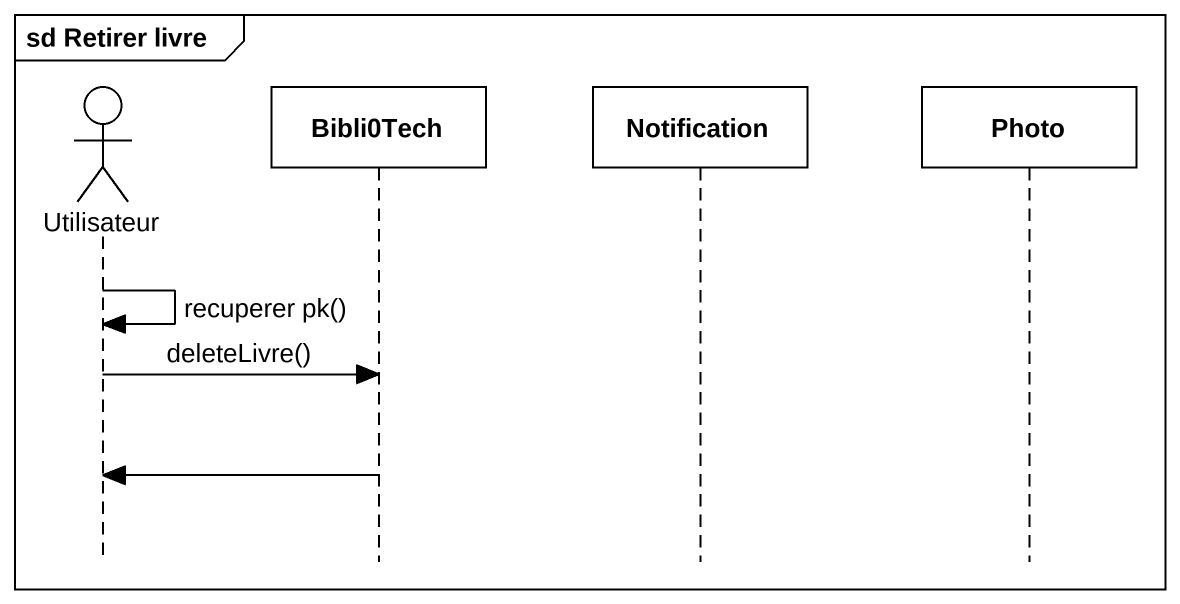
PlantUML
@startuml
mainframe sd Retirer livre
hide footbox
actor Utilisateur
participant Bibli0Tech
participant Notification
participant Photo

Utilisateur -> Utilisateur : recuperer pk()
Utilisateur -> Bibli0Tech : deleteLivre()
Bibli0Tech -> Utilisateur
@enduml
